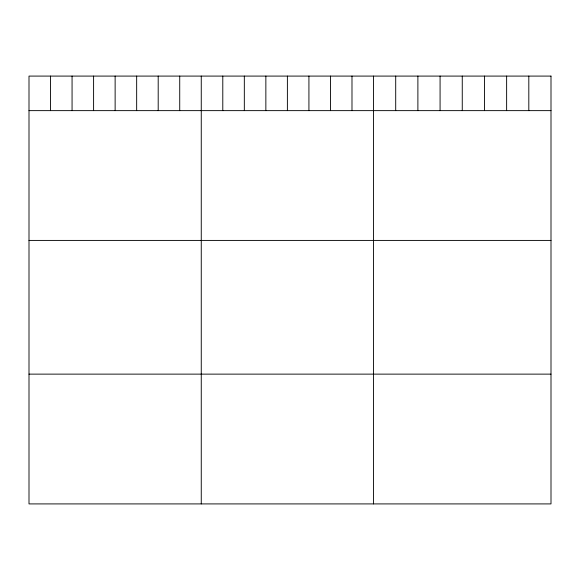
<?xml version="1.0" encoding="UTF-8"?>
<svg xmlns="http://www.w3.org/2000/svg" width="580" height="580" viewBox="0 0 580 580"><rect width="100%" height="100%" fill="white"/><g stroke="black" fill="none" stroke-linecap="round" stroke-linejoin="round"><path stroke-width="0.87" d="M29 110.635L551 110.635M29 240.417L551 240.417M29 374.129L551 374.129M528.815 76.089L528.815 110.635M506.63 76.089L506.63 110.635M484.445 76.089L484.445 110.635M462.26 76.089L462.26 110.635M440.075 76.089L440.075 110.635M417.89 76.089L417.89 110.635M395.705 76.089L395.705 110.635M373.52 76.089L373.52 503.911M351.988 76.089L351.988 110.635M330.455 76.089L330.455 110.635M308.923 76.089L308.923 110.635M287.39 76.089L287.39 110.635M265.857 76.089L265.857 110.635M244.325 76.089L244.325 110.635M222.792 76.089L222.792 110.635M201.26 76.089L201.26 503.911M179.727 76.089L179.727 110.635M158.195 76.089L158.195 110.635M136.662 76.089L136.662 110.635M115.13 76.089L115.13 110.635M93.597 76.089L93.597 110.635M72.065 76.089L72.065 110.635M50.532 76.089L50.532 110.635M551 76.089L29 76.089L29 503.911L551 503.911L551 76.089"/></g></svg>
